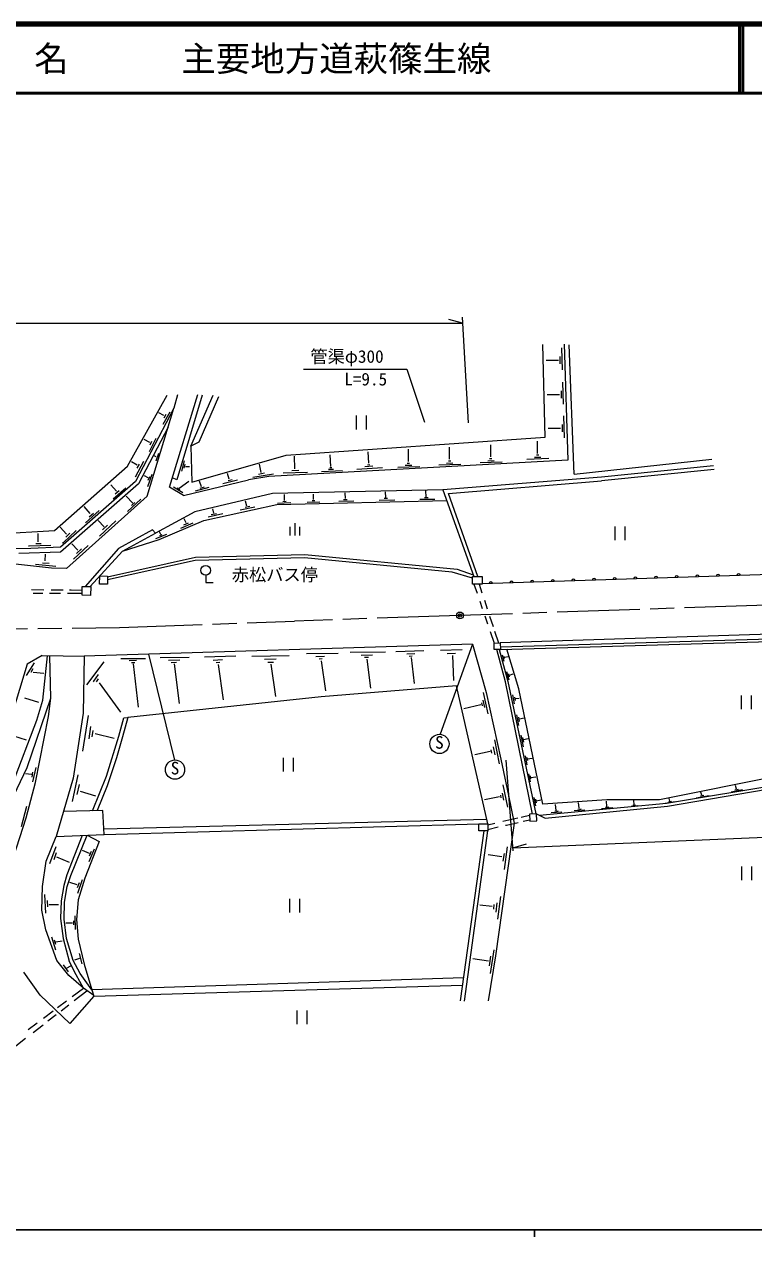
# Model space of a CAD drawing. Units: millimetres, scale not verified. Extents: x 40000 to 680000, y 20000 to 380000.
# Drawn here: x 193922 to 299817, y 204000 to 380000 of the extents above; entities that cross this region are included whole.
import ezdxf
from ezdxf.enums import TextEntityAlignment as Align

# ---------------------------------------------------------------- set-up
doc = ezdxf.new("R2010")
doc.units = ezdxf.units.MM
doc.header["$LTSCALE"] = 1000
doc.header["$PDMODE"] = 32
doc.header["$PDSIZE"] = 500
doc.linetypes.add('CHAIN', pattern=[18.5, 12, -1.5, 3.5, -1.5])
for name, color, linetype, lineweight in [('M-BGD', 7, 'Continuous', 13), ('M-BMK', 2, 'CHAIN', 13), ('M-BMK-SRVR', 3, 'Continuous', 13), ('M-STR-HTXT', 7, 'Continuous', 13), ('M-TTL', 2, 'Continuous', 140), ('M-TTL-BAND', 7, 'Continuous', 25), ('M-TTL-LINE', 7, 'Continuous', 50)]:
    doc.layers.add(name, color=color, linetype=linetype, lineweight=lineweight)
doc.layers.add('M-TTL-TXT', color=7, linetype='Continuous')
doc.styles.add('ＭＳ ゴシック', font='')
doc.styles.get('ＭＳ ゴシック').set_extended_font_data('MS Gothic')

msp = doc.modelspace()

# ---------------------------------------------------------------- linework, layer by layer
at = {"layer": 'M-BGD'}
for p, q in [((269543, 320066), (269216, 333503)), ((271906, 333035), (272000, 329826)), ((272285, 333586), (272807, 316737)), ((273741, 314696), (273044, 333452)), ((271475, 331192), (269679, 331171)), ((271683, 331763), (271683, 330693)), ((272061, 328049), (272154, 324840)), ((208934, 315852), (214658, 326137)), ((215026, 312787), (219122, 326275)), ((216174, 326230), (215655, 324278)), ((219735, 326140), (216076, 313850)), ((218087, 318738), (221325, 326161)), ((222135, 325928), (219284, 319354)), ((271630, 326205), (269833, 326185)), ((271838, 326777), (271838, 325707)), ((215655, 324278), (210068, 313626)), ((211784, 311477), (215655, 324278)), ((214176, 323193), (213442, 323601)), ((214100, 321940), (215083, 323754)), ((214225, 322854), (214522, 323380)), ((242105, 323195), (242105, 321195)), ((243605, 321195), (243605, 323195)), ((272212, 323166), (272306, 319957)), ((214814, 321496), (210525, 313290)), ((271781, 321323), (269984, 321302)), ((271989, 321894), (271989, 320824)), ((212151, 319310), (211348, 319712)), ((212102, 318002), (213072, 319913)), ((212192, 318971), (212428, 319477)), ((219284, 319354), (218087, 318738)), ((218087, 318738), (218240, 313543)), ((231918, 317469), (269543, 320066)), ((255651, 316865), (255651, 318630)), ((261632, 317190), (261632, 318956)), ((268425, 317715), (268425, 319481)), ((213093, 317209), (212781, 317375)), ((213072, 316634), (213453, 317735)), ((218240, 313543), (231918, 317469)), ((233200, 315454), (233138, 317296)), ((238417, 315803), (238323, 317483)), ((243935, 316276), (243841, 317938)), ((249677, 316539), (249677, 318305)), ((261478, 316957), (261803, 316957)), ((266900, 316893), (270092, 316997)), ((267988, 317163), (268922, 317184)), ((268271, 317482), (268597, 317482)), ((273741, 314696), (293740, 316871)), ((198310, 306537), (208934, 315852)), ((210314, 315987), (209477, 316506)), ((210079, 314325), (211270, 316589)), ((210335, 315578), (210661, 316146)), ((217142, 316613), (216740, 315131)), ((217239, 316121), (217100, 315567)), ((217308, 315817), (217897, 315817)), ((228327, 314936), (228078, 316161)), ((272807, 316737), (229430, 314376)), ((232785, 315212), (233782, 315253)), ((237085, 315084), (240117, 315222)), ((238068, 315423), (238806, 315441)), ((238261, 315660), (238584, 315669)), ((242221, 315425), (245929, 315653)), ((243363, 315788), (244506, 315882)), ((243768, 316058), (244111, 316079)), ((248152, 315717), (251344, 315821)), ((249239, 315987), (250174, 316008)), ((249523, 316306), (249848, 316306)), ((254126, 316043), (257318, 316146)), ((255213, 316313), (256147, 316333)), ((255497, 316631), (255822, 316631)), ((260107, 316368), (263299, 316472)), ((261194, 316638), (262129, 316659)), ((293978, 315925), (277694, 314269)), ((294081, 315385), (277726, 313718)), ((210525, 313290), (199172, 303390)), ((210068, 313626), (199206, 304113)), ((211888, 314176), (211396, 314467)), ((211885, 312895), (212477, 314716)), ((211909, 313802), (212130, 314349)), ((216076, 313850), (215444, 314164)), ((216392, 312669), (217811, 313654)), ((217020, 311583), (226461, 313847)), ((219655, 312876), (219346, 313684)), ((222727, 313325), (224887, 313846)), ((223659, 313948), (223437, 314774)), ((223502, 313777), (224098, 313929)), ((229430, 314376), (226461, 313847)), ((227108, 314250), (230113, 314763)), ((227939, 314714), (228791, 314880)), ((231518, 314873), (235049, 315004)), ((277694, 314269), (254660, 312437)), ((255516, 311873), (277726, 313718)), ((207302, 312241), (206479, 313141)), ((206832, 311126), (208660, 312698)), ((207122, 311826), (207718, 312338)), ((217020, 311583), (215026, 312787)), ((215595, 312860), (216943, 312014)), ((216121, 312722), (216506, 312472)), ((229939, 311906), (218683, 309211)), ((218773, 312262), (220767, 312788)), ((219456, 312664), (220066, 312830)), ((254660, 312437), (229939, 311906)), ((231716, 310884), (231695, 311743)), ((235918, 311016), (235898, 311812)), ((240557, 311161), (240516, 311992)), ((246396, 311304), (246373, 312140)), ((252264, 311411), (252227, 312259)), ((254660, 312437), (259173, 299842)), ((259754, 299839), (255516, 311873)), ((200034, 301015), (211784, 311477)), ((203500, 308961), (202634, 310013)), ((209686, 310481), (208719, 311502)), ((210866, 311040), (208907, 309253)), ((209489, 310124), (209997, 310592)), ((219972, 307952), (230583, 310295)), ((225242, 309505), (227388, 309941)), ((225969, 309892), (226682, 310045)), ((226253, 310045), (226038, 310758)), ((230583, 310295), (255223, 310866)), ((230677, 310503), (232643, 310580)), ((231459, 310746), (231958, 310760)), ((234997, 310614), (236853, 310656)), ((235731, 310870), (236126, 310877)), ((239595, 310760), (241762, 310801)), ((240280, 311009), (240779, 311036)), ((245451, 310917), (247705, 310969)), ((246147, 311218), (246664, 311230)), ((251330, 311051), (253511, 311082)), ((252029, 311300), (252555, 311300)), ((202835, 307645), (204815, 309397)), ((203333, 308497), (203970, 309030)), ((218683, 309211), (212982, 306137)), ((217411, 307642), (217155, 308210)), ((220624, 308508), (222756, 308985)), ((221053, 308847), (221822, 308999)), ((221434, 309055), (221282, 309650)), ((185743, 305782), (198310, 306537)), ((200065, 305987), (199158, 306977)), ((199615, 304776), (201471, 306520)), ((205533, 307040), (204661, 307960)), ((207236, 307898), (204868, 305669)), ((206025, 307268), (205291, 306603)), ((212535, 306635), (207623, 303891)), ((212982, 306137), (212535, 306635)), ((213491, 305226), (219972, 307952)), ((213767, 305938), (213559, 306340)), ((216643, 306846), (218422, 307628)), ((217107, 307331), (217744, 307621)), ((232528, 305809), (232528, 307034)), ((233228, 305809), (233228, 307559)), ((233928, 305809), (233928, 307034)), ((279642, 307115), (279642, 305115)), ((281142, 305115), (281142, 307115)), ((195593, 304623), (196368, 304651)), ((195966, 304852), (195925, 306063)), ((199414, 304741), (199615, 304776)), ((199975, 305558), (200515, 306112)), ((201702, 303684), (200843, 304570)), ((208163, 303531), (212982, 306137)), ((208163, 303531), (213491, 305226)), ((213047, 305366), (214616, 306003)), ((213592, 305795), (213956, 305948)), ((194880, 303884), (185646, 303731)), ((199172, 303390), (193121, 303184)), ((194547, 304277), (194637, 304277)), ((194637, 304277), (197780, 304374)), ((199206, 304113), (194880, 303884)), ((196982, 302101), (197017, 303071)), ((203221, 304325), (201065, 302376)), ((202221, 303843), (201515, 303179)), ((207623, 303891), (202753, 298406)), ((203473, 298401), (208163, 303531)), ((218758, 302630), (234670, 303054)), ((234670, 303054), (256771, 300880)), ((197894, 301056), (186449, 302334)), ((195570, 301644), (198499, 301346)), ((196595, 301845), (197515, 301769)), ((200034, 301015), (197894, 301056)), ((218745, 302163), (206010, 299349)), ((206014, 299795), (218758, 302630)), ((234590, 302551), (218745, 302163)), ((256042, 300459), (234590, 302551)), ((260386, 298845), (331030, 301102)), ((204861, 298749), (204870, 299913)), ((204870, 299913), (206015, 299904)), ((206015, 299904), (206006, 298740)), ((220263, 300032), (220263, 298983)), ((258990, 299573), (256042, 300459)), ((256771, 300880), (259087, 300083)), ((258986, 298728), (258991, 299843)), ((258991, 299843), (260391, 299836)), ((260391, 299836), (260385, 298721)), ((194990, 297936), (196786, 297921)), ((197846, 297912), (199575, 297898)), ((200510, 297890), (200712, 297888)), ((200712, 297888), (202314, 297875)), ((202308, 297106), (202318, 298410)), ((202318, 298410), (203568, 298400)), ((203568, 298400), (203558, 297096)), ((206006, 298740), (204861, 298749)), ((220263, 298983), (221363, 298983)), ((260385, 298721), (258986, 298728)), ((259200, 298727), (259644, 297425)), ((259940, 298723), (260351, 297485)), ((195197, 297439), (196641, 297430)), ((197565, 297425), (199164, 297415)), ((200224, 297409), (202310, 297397)), ((203558, 297096), (202308, 297106)), ((260037, 296274), (260406, 295192)), ((260713, 296395), (261129, 295142)), ((260773, 294115), (261160, 292982)), ((261477, 294095), (261980, 292580)), ((347923, 292942), (263015, 290195)), ((261545, 291854), (262121, 290163)), ((262206, 291898), (262775, 290186)), ((331968, 291595), (263036, 289590)), ((263048, 289261), (331968, 291309)), ((259002, 289998), (202620, 288278)), ((234907, 288645), (239477, 288728)), ((241253, 288854), (246373, 288906)), ((247879, 288973), (251916, 289083)), ((249444, 288619), (250621, 288654)), ((259002, 289998), (254304, 276932)), ((254351, 289166), (257477, 289260)), ((255327, 288657), (256532, 288689)), ((259002, 289998), (260973, 282987)), ((262121, 290163), (263015, 290195)), ((262155, 289229), (262121, 290163)), ((263048, 289261), (262155, 289229)), ((263789, 284556), (262518, 289242)), ((262867, 289254), (264111, 284597)), ((263015, 290195), (263048, 289261)), ((265733, 283520), (263995, 289289)), ((194350, 287107), (188652, 268406)), ((195375, 287307), (194191, 285486)), ((196538, 288353), (194350, 287107)), ((196538, 288353), (202620, 288278)), ((196628, 281911), (197320, 288343)), ((197770, 282199), (197631, 288339)), ((202620, 288278), (202495, 280014)), ((203026, 284136), (205503, 287470)), ((207963, 287949), (211501, 287942)), ((209161, 287658), (210234, 287672)), ((209486, 287354), (209978, 287354)), ((209749, 287181), (210480, 280866)), ((211941, 288562), (215717, 273200)), ((213640, 288082), (217850, 288152)), ((214852, 287681), (216500, 287729)), ((215240, 287376), (216001, 287390)), ((215676, 287182), (216432, 281391)), ((220099, 288179), (224614, 288304)), ((221346, 287709), (222703, 287792)), ((221761, 287376), (222336, 287404)), ((222073, 287065), (222794, 281937)), ((226975, 288286), (232376, 288380)), ((228814, 287850), (230486, 287892)), ((229270, 287393), (230101, 287403)), ((229707, 287092), (230377, 282416)), ((236226, 288250), (237525, 288271)), ((236714, 287907), (237192, 287928)), ((237026, 287575), (237628, 283265)), ((242852, 288418), (244483, 288449)), ((243289, 288106), (243881, 288106)), ((243642, 287826), (244177, 283651)), ((249818, 288287), (250254, 288301)), ((250081, 288093), (250542, 284327)), ((256075, 288387), (256252, 284752)), ((263314, 288487), (263524, 287555)), ((263521, 288226), (263594, 287915)), ((263641, 288118), (264167, 288247)), ((195147, 286428), (194876, 285895)), ((195237, 285971), (196767, 285805)), ((204028, 284657), (204707, 285619)), ((263941, 286028), (264269, 284819)), ((264195, 285719), (264325, 285262)), ((264361, 285539), (264892, 285705)), ((203966, 284553), (204028, 284657)), ((204423, 284525), (204714, 285003)), ((204790, 284406), (207906, 280122)), ((256661, 283983), (237034, 282369)), ((261208, 263929), (256661, 283983)), ((267719, 265355), (263789, 284556)), ((264111, 284597), (268197, 265371)), ((269178, 266798), (265733, 283520)), ((193935, 282236), (195989, 281586)), ((194360, 272091), (197770, 282199)), ((195745, 278993), (196628, 281911)), ((197422, 279506), (197770, 282199)), ((237034, 282369), (208977, 279375)), ((260487, 281908), (260741, 280814)), ((260517, 283000), (261223, 279915)), ((260973, 282987), (263097, 273303)), ((264780, 282652), (265043, 281368)), ((265084, 282328), (265177, 281858)), ((265301, 282116), (265768, 282195)), ((297978, 282587), (297978, 280587)), ((299478, 280587), (299478, 282587)), ((202495, 280014), (201046, 270573)), ((260187, 281220), (257730, 280610)), ((260316, 281488), (260408, 281082)), ((192193, 269704), (195745, 278993)), ((195546, 269931), (197422, 279506)), ((203191, 279668), (202397, 274481)), ((207662, 276647), (208375, 279319)), ((208977, 279375), (208198, 276584)), ((208375, 279319), (208977, 279375)), ((265376, 279747), (265653, 278230)), ((265660, 279400), (265778, 278805)), ((265826, 279165), (266477, 279317)), ((192362, 276725), (194217, 276124)), ((203519, 278057), (203276, 276270)), ((203886, 277503), (203733, 276589)), ((204225, 277032), (206987, 276367)), ((205882, 270853), (207662, 276647)), ((208198, 276584), (207326, 273510)), ((265992, 276798), (266339, 275132)), ((266246, 276466), (266380, 275778)), ((266394, 276198), (267086, 276337)), ((261673, 274697), (261770, 274178)), ((261999, 275112), (262227, 273935)), ((262165, 276123), (262871, 272644)), ((207326, 273510), (205976, 269460)), ((231493, 273517), (231493, 271517)), ((232993, 271517), (232993, 273517)), ((261576, 274420), (259340, 273970)), ((263097, 273303), (264224, 268047)), ((266640, 273814), (266889, 272522)), ((266875, 273546), (266963, 273117)), ((266981, 273376), (267665, 273491)), ((189988, 263031), (194360, 272091)), ((194957, 271095), (194117, 271215)), ((195137, 271413), (195007, 270716)), ((195594, 272133), (195137, 270019)), ((201717, 271053), (200886, 267179)), ((267142, 271187), (267354, 270052)), ((306799, 271598), (286151, 267421)), ((194217, 264790), (195546, 269931)), ((201046, 270573), (198545, 262110)), ((201883, 269662), (201561, 268197)), ((203832, 265832), (205882, 270853)), ((205976, 269460), (204530, 265848)), ((263409, 269592), (264074, 266373)), ((267351, 270883), (267422, 270446)), ((267438, 270667), (268170, 270772)), ((304515, 269795), (287160, 266871)), ((287303, 266478), (304698, 269477)), ((297320, 268981), (297145, 269492)), ((202028, 268675), (204282, 268010)), ((262915, 267850), (260746, 267439)), ((263035, 268095), (263114, 267711)), ((263280, 268390), (263492, 267384)), ((264224, 268047), (265034, 264054)), ((267875, 267777), (268131, 266558)), ((287623, 267237), (287540, 267621)), ((291475, 267726), (293321, 268063)), ((292079, 267989), (292573, 268081)), ((292269, 268109), (292153, 268529)), ((296523, 268599), (298194, 268925)), ((297093, 268851), (297619, 268959)), ((194252, 266450), (193462, 263493)), ((205331, 265866), (199617, 265737)), ((205540, 262379), (205331, 265866)), ((268112, 267500), (268214, 266964)), ((268266, 267272), (268915, 267423)), ((287160, 266871), (268735, 265146)), ((278510, 267406), (269178, 266798)), ((269519, 264744), (287303, 266478)), ((270939, 265773), (271424, 265815)), ((271126, 265884), (271057, 266722)), ((273725, 265877), (275290, 265988)), ((274265, 266084), (274750, 266126)), ((274452, 266195), (274383, 267033)), ((277699, 266147), (279342, 266304)), ((278281, 266360), (278779, 266406)), ((278512, 266461), (278428, 267237)), ((286151, 267421), (278510, 267406)), ((282002, 266509), (282984, 266595)), ((282252, 266648), (282655, 266675)), ((282445, 266721), (282399, 267312)), ((286955, 266954), (288392, 267190)), ((287429, 267141), (287872, 267217)), ((191893, 257579), (194217, 264790)), ((205491, 263201), (261052, 264619)), ((261209, 263808), (262223, 264041)), ((265034, 264054), (262315, 244761)), ((263375, 264306), (265578, 264814)), ((263911, 263754), (265634, 264153)), ((266075, 264928), (266257, 264970)), ((266257, 264970), (267287, 265207)), ((266339, 264316), (267310, 264541)), ((268288, 265374), (267283, 265340)), ((267283, 265340), (267316, 264347)), ((267316, 264347), (268321, 264381)), ((268321, 264381), (268288, 265374)), ((268288, 265374), (269519, 264744)), ((270399, 265565), (271964, 265676)), ((198545, 262110), (205540, 262379)), ((202339, 262256), (200082, 256538)), ((200674, 256414), (203078, 262284)), ((203078, 262284), (204802, 261380)), ((205540, 262379), (259906, 263923)), ((260653, 262923), (257212, 238260)), ((257828, 238202), (261213, 262926)), ((259906, 263923), (261208, 263929)), ((259911, 262920), (259906, 263923)), ((261213, 262926), (259911, 262920)), ((261208, 263929), (261213, 262926)), ((261212, 263129), (262740, 263483)), ((263778, 263723), (263911, 263754)), ((197110, 258512), (198545, 262110)), ((198517, 260577), (197589, 258119)), ((204802, 261380), (202697, 256042)), ((264020, 260608), (263605, 257284)), ((198579, 259732), (198219, 258721)), ((198607, 259137), (200442, 258361)), ((203386, 259652), (202366, 260058)), ((204093, 260247), (203308, 258438)), ((203636, 259915), (203336, 259237)), ((263244, 259160), (261259, 259418)), ((263567, 259644), (263401, 258513)), ((196557, 254831), (197110, 258512)), ((298057, 257744), (298057, 255744)), ((299557, 255744), (299557, 257744)), ((200082, 256538), (199669, 254987)), ((200136, 254840), (200674, 256414)), ((201590, 255064), (200552, 255424)), ((201872, 255368), (201604, 254671)), ((202315, 255807), (201646, 253813)), ((202697, 256042), (201741, 252906)), ((196494, 251414), (196557, 254831)), ((196883, 253686), (197028, 250975)), ((199669, 254987), (199274, 252778)), ((199762, 252569), (200136, 254840)), ((197248, 252804), (197308, 251872)), ((197525, 252250), (198891, 252209)), ((199274, 252778), (199170, 250182)), ((199739, 250087), (199762, 252569)), ((201741, 252906), (201523, 250050)), ((232440, 253051), (232440, 251051)), ((233940, 251051), (233940, 253051)), ((261857, 251938), (260043, 252139)), ((262086, 252208), (262023, 251550)), ((262515, 252492), (262376, 251128)), ((263058, 253385), (262633, 250093)), ((197076, 248537), (196494, 251414)), ((199170, 250182), (199565, 247281)), ((200061, 247303), (199739, 250087)), ((201261, 250595), (201298, 248596)), ((201523, 250050), (201762, 247173)), ((198644, 244123), (197076, 248537)), ((200915, 249542), (199937, 249510)), ((201058, 249856), (201063, 249270)), ((197877, 247551), (198465, 245668)), ((198274, 247078), (198440, 246455)), ((198518, 246797), (199442, 246968)), ((199565, 247281), (200453, 243984)), ((201014, 244119), (200061, 247303)), ((201762, 247173), (202603, 243559)), ((201893, 245097), (202267, 243592)), ((262315, 244761), (261287, 238254)), ((261609, 244734), (261394, 243321)), ((262093, 245655), (261574, 242207)), ((200410, 241911), (198644, 244123)), ((199585, 243470), (200286, 242436)), ((200051, 242999), (200688, 243331)), ((201481, 242001), (200453, 243984)), ((202063, 242229), (201014, 244119)), ((201944, 244368), (201224, 244151)), ((202603, 243559), (203747, 239828)), ((261325, 244007), (259054, 244339)), ((196228, 239084), (193860, 242386)), ((202499, 240079), (200410, 241911)), ((202499, 240079), (201481, 242001)), ((203747, 239828), (202063, 242229)), ((257678, 241603), (203747, 239828)), ((200901, 238877), (202499, 240079)), ((201169, 238273), (203019, 239707)), ((204007, 238998), (202499, 240079)), ((203747, 239828), (204031, 238921)), ((204031, 238921), (257526, 240511)), ((200531, 234975), (196228, 239084)), ((198768, 237273), (200076, 238256)), ((199279, 236808), (200379, 237660)), ((204031, 238921), (200531, 234975)), ((196725, 235737), (198141, 236801)), ((197369, 235327), (198563, 236253)), ((233505, 236844), (233505, 234844)), ((235005, 234844), (235005, 236844)), ((194507, 234068), (195792, 235034)), ((195234, 233672), (196666, 234782)), ((192681, 231694), (194112, 232802))]:
    msp.add_line(p, q, dxfattribs=at)
for centre, radius in [((220251, 300733), 700), ((254192, 275539), 1398), ((215810, 271806), 1398)]:
    msp.add_circle(centre, radius, dxfattribs=at)
for centre in [(267651, 299021), (270650, 299116), (273648, 299212), (276647, 299308), (279645, 299404), (282644, 299500), (285642, 299596), (288641, 299691), (291639, 299787), (294638, 299883), (297636, 299979), (261654, 298829), (264653, 298925)]:
    msp.add_arc(centre, 256, 14.51081, 169.15004, dxfattribs=at)
at = {"layer": 'M-BMK'}
for p, q in [((357245, 297537), (257168, 294183)), ((257168, 294183), (233136, 293378))]:
    msp.add_line(p, q, dxfattribs=at)
msp.add_lwpolyline([(157012, 292666), (182390, 292176), (207771, 292414), (233136, 293378)], dxfattribs=at)
at = {"layer": 'M-BMK-SRVR'}
msp.add_circle((257168, 294183), 500, dxfattribs=at)
msp.add_point((257168, 294183), dxfattribs=at)
at = {"layer": 'M-STR-HTXT'}
for p, q in [((80590, 336630), (257552, 336630)), ((257552, 336630), (255552, 337130)), ((257504, 337497), (258345, 322136)), ((234474, 329915), (249474, 329915)), ((249474, 329915), (252021, 322227)), ((264884, 260024), (263901, 273159)), ((264852, 260446), (349905, 264068)), ((264852, 260446), (266829, 261031))]:
    msp.add_line(p, q, dxfattribs=at)
at = {"layer": 'M-TTL'}
msp.add_line((680000, 380000), (40000, 380000), dxfattribs=at)
at = {"layer": 'M-TTL-BAND'}
for p, q in [((40000, 205000), (592000, 205000)), ((268000, 205000), (268000, 204000))]:
    msp.add_line(p, q, dxfattribs=at)
at = {"layer": 'M-TTL-LINE'}
for p, q in [((297750, 380000), (297750, 370000)), ((298250, 380000), (298250, 370000)), ((40000, 370000), (680000, 370000))]:
    msp.add_line(p, q, dxfattribs=at)

# ---------------------------------------------------------------- texts
at = {"layer": 'M-BGD', "style": 'ＭＳ ゴシック'}
for s, p in [('赤松バス停', (224053, 298638)), ('S', (253567, 274289)), ('S', (215185, 270556))]:
    msp.add_text(s, height=1833, dxfattribs=at).set_placement(p, align=Align.BOTTOM_LEFT)
at = {"layer": 'M-STR-HTXT', "style": 'ＭＳ ゴシック'}
for s, p in [('管渠φ300', (235457, 330308)), ('L=9.5', (240368, 327020))]:
    msp.add_text(s, height=1833, dxfattribs=at).set_placement(p, align=Align.BOTTOM_LEFT)
at = {"layer": 'M-TTL-TXT', "style": 'ＭＳ ゴシック'}
for s, p in [('路 線 名', (180380, 375000)), ('主要地方道萩篠生線', (216734, 375000))]:
    msp.add_text(s, height=3666, dxfattribs=at).set_placement(p, align=Align.MIDDLE_LEFT)

doc.saveas('drawing.dxf')
